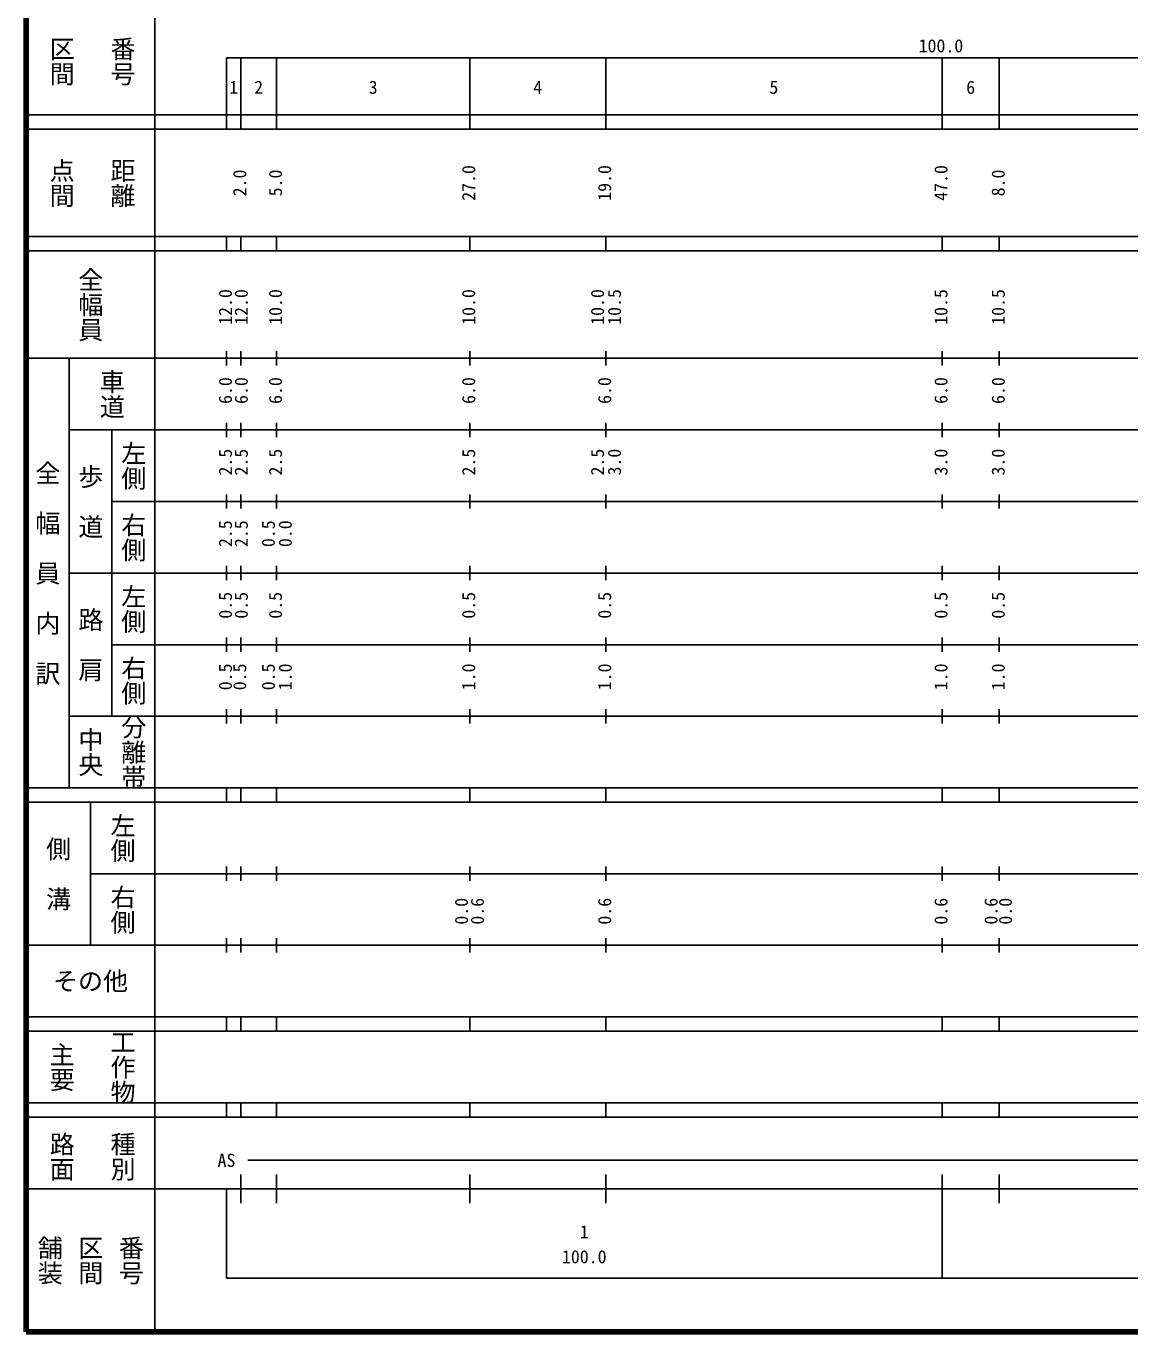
# Model space of a CAD drawing. Units: millimetres on the paper, enlarged 1000 times. Extents: x 40000 to 680000, y 20000 to 380000.
# Drawn here: x 40000 to 194252, y 20000 to 202409 of the extents above; entities that cross this region are included whole.
import ezdxf
from ezdxf.enums import TextEntityAlignment as Align

# ---------------------------------------------------------------- set-up
doc = ezdxf.new("R2010")
doc.units = ezdxf.units.MM
doc.header["$LTSCALE"] = 1000
doc.layers.add('M-TTL', color=2, linetype='Continuous', lineweight=140)
doc.layers.add('M-TTL-BAND', color=7, linetype='Continuous', lineweight=25)
doc.styles.add('@ＭＳ ゴシック', font='')
doc.styles.add('ＭＳ ゴシック', font='')
doc.styles.get('@ＭＳ ゴシック').set_extended_font_data('@MS Gothic')
doc.styles.get('ＭＳ ゴシック').set_extended_font_data('MS Gothic')

msp = doc.modelspace()

# ---------------------------------------------------------------- linework, layer by layer
at = {"layer": 'M-TTL'}
for p, q in [((40000, 380000), (40000, 20000)), ((40000, 20000), (680000, 20000))]:
    msp.add_line(p, q, dxfattribs=at)
at = {"layer": 'M-TTL-BAND'}
for p, q in [((58000, 370000), (58000, 20000)), ((68000, 198000), (579000, 198000)), ((68000, 198000), (68000, 188000)), ((70000, 188000), (70000, 198000)), ((75000, 188000), (75000, 198000)), ((102000, 188000), (102000, 198000)), ((121000, 188000), (121000, 198000)), ((168000, 188000), (168000, 198000)), ((176000, 188000), (176000, 198000)), ((40000, 190000), (579000, 190000)), ((40000, 188000), (579000, 188000)), ((40000, 173000), (579000, 173000)), ((68000, 171000), (68000, 173000)), ((70000, 171000), (70000, 173000)), ((75000, 171000), (75000, 173000)), ((102000, 171000), (102000, 173000)), ((121000, 171000), (121000, 173000)), ((168000, 171000), (168000, 173000)), ((176000, 171000), (176000, 173000)), ((40000, 171000), (579000, 171000)), ((68000, 155000), (68000, 157000)), ((70000, 155000), (70000, 157000)), ((75000, 155000), (75000, 157000)), ((102000, 155000), (102000, 157000)), ((121000, 155000), (121000, 157000)), ((168000, 155000), (168000, 157000)), ((176000, 155000), (176000, 157000)), ((40000, 156000), (579000, 156000)), ((46000, 96000), (46000, 156000)), ((46000, 146000), (579000, 146000)), ((52000, 146000), (52000, 106000)), ((68000, 145000), (68000, 147000)), ((70000, 145000), (70000, 147000)), ((75000, 145000), (75000, 147000)), ((102000, 145000), (102000, 147000)), ((121000, 145000), (121000, 147000)), ((168000, 145000), (168000, 147000)), ((176000, 145000), (176000, 147000)), ((68000, 135000), (68000, 137000)), ((70000, 135000), (70000, 137000)), ((75000, 135000), (75000, 137000)), ((102000, 135000), (102000, 137000)), ((121000, 135000), (121000, 137000)), ((168000, 135000), (168000, 137000)), ((176000, 135000), (176000, 137000)), ((52000, 136000), (579000, 136000)), ((46000, 126000), (579000, 126000)), ((68000, 125000), (68000, 127000)), ((70000, 125000), (70000, 127000)), ((75000, 125000), (75000, 127000)), ((102000, 125000), (102000, 127000)), ((121000, 125000), (121000, 127000)), ((168000, 125000), (168000, 127000)), ((176000, 125000), (176000, 127000)), ((68000, 115000), (68000, 117000)), ((70000, 115000), (70000, 117000)), ((75000, 115000), (75000, 117000)), ((102000, 115000), (102000, 117000)), ((121000, 115000), (121000, 117000)), ((168000, 115000), (168000, 117000)), ((176000, 115000), (176000, 117000)), ((52000, 116000), (579000, 116000)), ((46000, 106000), (579000, 106000)), ((68000, 105000), (68000, 107000)), ((70000, 105000), (70000, 107000)), ((75000, 105000), (75000, 107000)), ((102000, 105000), (102000, 107000)), ((121000, 105000), (121000, 107000)), ((168000, 105000), (168000, 107000)), ((176000, 105000), (176000, 107000)), ((40000, 96000), (579000, 96000)), ((68000, 94000), (68000, 96000)), ((70000, 94000), (70000, 96000)), ((75000, 94000), (75000, 96000)), ((102000, 94000), (102000, 96000)), ((121000, 94000), (121000, 96000)), ((168000, 94000), (168000, 96000)), ((176000, 94000), (176000, 96000)), ((40000, 94000), (579000, 94000)), ((49000, 94000), (49000, 74000)), ((49000, 84000), (579000, 84000)), ((68000, 83000), (68000, 85000)), ((70000, 83000), (70000, 85000)), ((75000, 83000), (75000, 85000)), ((102000, 83000), (102000, 85000)), ((121000, 83000), (121000, 85000)), ((168000, 83000), (168000, 85000)), ((176000, 83000), (176000, 85000)), ((68000, 73000), (68000, 75000)), ((70000, 73000), (70000, 75000)), ((75000, 73000), (75000, 75000)), ((102000, 73000), (102000, 75000)), ((121000, 73000), (121000, 75000)), ((168000, 73000), (168000, 75000)), ((176000, 73000), (176000, 75000)), ((40000, 74000), (579000, 74000)), ((40000, 64000), (579000, 64000)), ((68000, 62000), (68000, 64000)), ((70000, 62000), (70000, 64000)), ((75000, 62000), (75000, 64000)), ((102000, 62000), (102000, 64000)), ((121000, 62000), (121000, 64000)), ((168000, 62000), (168000, 64000)), ((176000, 62000), (176000, 64000)), ((40000, 62000), (579000, 62000)), ((40000, 52000), (579000, 52000)), ((68000, 50000), (68000, 52000)), ((70000, 50000), (70000, 52000)), ((75000, 50000), (75000, 52000)), ((102000, 50000), (102000, 52000)), ((121000, 50000), (121000, 52000)), ((168000, 50000), (168000, 52000)), ((176000, 50000), (176000, 52000)), ((40000, 50000), (579000, 50000)), ((71000, 44000), (565000, 44000)), ((70000, 38000), (70000, 42000)), ((75000, 38000), (75000, 42000)), ((102000, 38000), (102000, 42000)), ((121000, 38000), (121000, 42000)), ((168000, 27500), (168000, 42000)), ((176000, 38000), (176000, 42000)), ((40000, 40000), (579000, 40000)), ((68000, 40000), (68000, 27500)), ((68000, 27500), (579000, 27500))]:
    msp.add_line(p, q, dxfattribs=at)

# ---------------------------------------------------------------- texts
at = {"layer": 'M-TTL-BAND', "style": '@ＭＳ ゴシック'}
for s, p in [('番号', (53500, 197500)), ('区間', (45000, 197500)), ('点間', (45000, 180500)), ('距離', (53500, 180500)), ('全幅員', (49000, 163500)), ('車道', (52000, 151000)), ('左側', (55000, 141000)), ('全\u3000幅\u3000員\u3000内\u3000訳', (43000, 126000)), ('歩\u3000道', (49000, 136000)), ('右側', (55000, 131000)), ('左側', (55000, 121000)), ('路\u3000肩', (49000, 116000)), ('右側', (55000, 111000)), ('分離帯', (55000, 101000)), ('中央', (49000, 101000)), ('左側', (53500, 89000)), ('側\u3000溝', (44500, 84000)), ('右側', (53500, 79000)), ('主要', (45000, 57000)), ('工作物', (53500, 57000)), ('路面', (45000, 44500)), ('種別', (53500, 44500)), ('舗装', (43333, 30000)), ('区間', (49000, 30000)), ('番号', (54667, 30000))]:
    msp.add_text(s, height=2566, rotation=270, dxfattribs=at).set_placement(p, align=Align.MIDDLE_CENTER)
at = {"layer": 'M-TTL-BAND', "style": 'ＭＳ ゴシック'}
for s, p in [('100.0', (167844, 198195)), ('1', (69000, 192405)), ('2', (72500, 192405)), ('3', (88500, 192405)), ('4', (111500, 192405)), ('5', (144500, 192405)), ('6', (172000, 192405)), ('AS', (68000, 42500)), ('1', (118000, 32523)), ('100.0', (118000, 29033))]:
    msp.add_text(s, height=1833, dxfattribs=at).set_placement(p, align=Align.BOTTOM_CENTER)
for s, p in [('27.0', (103309, 180500)), ('19.0', (122309, 180500)), ('47.0', (169309, 180500)), ('2.0', (71309, 180500)), ('5.0', (76309, 180500)), ('8.0', (177309, 180500)), ('12.0', (69309, 163174)), ('12.0', (71526, 163174)), ('10.0', (76309, 163174)), ('10.0', (103309, 163174)), ('10.0', (121309, 163174)), ('10.5', (123679, 163174)), ('10.5', (169309, 163174)), ('10.5', (177309, 163174)), ('6.0', (69309, 151500)), ('6.0', (71526, 151500)), ('6.0', (76309, 151500)), ('6.0', (103309, 151500)), ('6.0', (122309, 151500)), ('6.0', (169309, 151500)), ('6.0', (177309, 151500)), ('2.5', (69309, 141500)), ('2.5', (71526, 141500)), ('2.5', (76309, 141500)), ('2.5', (103309, 141500)), ('2.5', (121309, 141500)), ('3.0', (123679, 141500)), ('3.0', (169309, 141500)), ('3.0', (177309, 141500)), ('2.5', (69309, 131500)), ('2.5', (71526, 131500)), ('0.5', (75309, 131500)), ('0.0', (77679, 131500)), ('0.5', (69309, 121500)), ('0.5', (71526, 121500)), ('0.5', (76309, 121500)), ('0.5', (103309, 121500)), ('0.5', (122309, 121500)), ('0.5', (169309, 121500)), ('0.5', (177309, 121500)), ('0.5', (69309, 111500)), ('0.5', (71309, 111500)), ('0.5', (75309, 111500)), ('1.0', (77679, 111500)), ('1.0', (103309, 111500)), ('1.0', (122309, 111500)), ('1.0', (169309, 111500)), ('1.0', (177309, 111500)), ('0.0', (102302, 78764)), ('0.6', (104521, 78764)), ('0.6', (122309, 78764)), ('0.6', (169309, 78764)), ('0.6', (176309, 78764)), ('0.0', (178321, 78764))]:
    msp.add_text(s, height=1833, rotation=90, dxfattribs=at).set_placement(p, align=Align.BOTTOM_CENTER)
msp.add_text('その他', height=2566, dxfattribs=at).set_placement((49000, 69000), align=Align.MIDDLE_CENTER)

doc.saveas('drawing.dxf')
